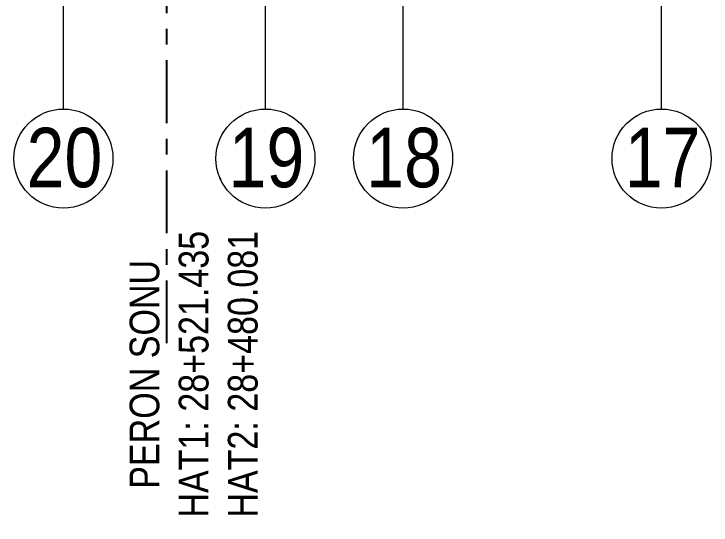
# Model space of a CAD drawing. Header units: metres. Extents: x -201 to 705, y -63 to 42.
# Drawn here: x 246.72 to 281.92, y -49.96 to -24.16 of the extents above; entities that cross this region are included whole.
import ezdxf

# ---------------------------------------------------------------- set-up
doc = ezdxf.new("R2010")
doc.units = ezdxf.units.M
doc.linetypes.add('Grid Line', pattern=[11.1125, 6.35, -1.5875, 1.5875, -1.5875])
doc.linetypes.add('Grid Line 1_4_', pattern=[5.55625, 3.175, -0.79375, 0.79375, -0.79375])
doc.layers.add('A_GRID', color=7, linetype='Continuous', lineweight=9)
doc.layers.add('A_GRID_BALOON', color=7, linetype='Continuous', lineweight=9)
doc.styles.add('Arial Narrow', font='ARIALN.TTF', dxfattribs={"height": 1.5})
doc.styles.add('Arial Narrow_1', font='ARIALN.TTF', dxfattribs={"height": 3})

# ---------------------------------------------------------------- blocks, each defined once
blk = doc.blocks.new('Grid - Aks Sembolü-236857-_7_76 _10_76_ BİLET HOLÜ _FFL__ANAHTAR PLAN')
at = {"layer": 'A_GRID_BALOON', "color": 253, "true_color": 0xaaaaaa}
blk.add_circle((0, 0), 0.005, dxfattribs=at)

msp = doc.modelspace()

# ---------------------------------------------------------------- linework, layer by layer
at = {"layer": 'A_GRID', "color": 253, "linetype": 'Grid Line', "true_color": 0xaaaaaa}
for p, q in [((249.224, -28.963), (249.224, 13.652)), ((259.424, -28.963), (259.424, 13.652)), ((266.374, -28.963), (266.374, 13.652)), ((279.424, -28.963), (279.424, 13.652))]:
    msp.add_line(p, q, dxfattribs=at)

# ---------------------------------------------------------------- block references
at = {"layer": 'A_GRID_BALOON', "color": 253, "true_color": 0xaaaaaa, "xscale": 499.9999999999995, "yscale": 499.9999999999995, "zscale": 499.9999999999995}
for p in [(249.224, -31.463), (266.374, -31.463), (279.424, -31.463)]:
    msp.add_blockref('Grid - Aks Sembolü-236857-_7_76 _10_76_ BİLET HOLÜ _FFL__ANAHTAR PLAN', p, dxfattribs=at)

# ---------------------------------------------------------------- texts
at = {"layer": 'A_GRID_BALOON', "color": 253, "true_color": 0xaaaaaa, "char_height": 3, "width": 4.64979, "attachment_point": 1, "style": 'Arial Narrow_1'}
for s, insert in [('20', (247.364, -29.91)), ('18', (264.514, -29.91)), ('17', (277.564, -29.91))]:
    msp.add_mtext(s, dxfattribs=dict(at, insert=insert))
at = {"layer": 'A_GRID_BALOON', "color": 253, "true_color": 0xaaaaaa, "char_height": 1.5, "attachment_point": 1, "rotation": 90, "style": 'Arial Narrow', "bg_fill": 3, "box_fill_scale": 1.25, "bg_fill_color": 256, "bg_fill_true_color": 13158600, "bg_fill_transparency": 0}
for s, insert, width in [('HAT1: 28+521.435', (255.046, -49.581), 17.71729), ('HAT2: 28+480.081', (257.527, -49.581), 17.71729), ('PERON SONU', (252.566, -48.125), 14.18987)]:
    msp.add_mtext(s, dxfattribs=dict(at, insert=insert, width=width))

# ---------------------------------------------------------------- next in the draw order: linework, layer by layer
at = {"layer": 'A_GRID', "color": 21, "linetype": 'Grid Line 1_4_', "lineweight": 25, "true_color": 0xffaaaa}
msp.add_line((254.424, 29.062), (254.424, -40.769), dxfattribs=at)

# ---------------------------------------------------------------- next in the draw order: block references
at = {"layer": 'A_GRID_BALOON', "color": 253, "true_color": 0xaaaaaa, "xscale": 499.9999999999995, "yscale": 499.9999999999995, "zscale": 499.9999999999995}
msp.add_blockref('Grid - Aks Sembolü-236857-_7_76 _10_76_ BİLET HOLÜ _FFL__ANAHTAR PLAN', (259.424, -31.463), dxfattribs=at)

# ---------------------------------------------------------------- next in the draw order: texts
at = {"layer": 'A_GRID_BALOON', "color": 253, "true_color": 0xaaaaaa, "insert": (257.564, -29.91), "char_height": 3, "width": 4.64979, "attachment_point": 1, "style": 'Arial Narrow_1'}
msp.add_mtext('19', dxfattribs=at)

doc.saveas('drawing.dxf')
